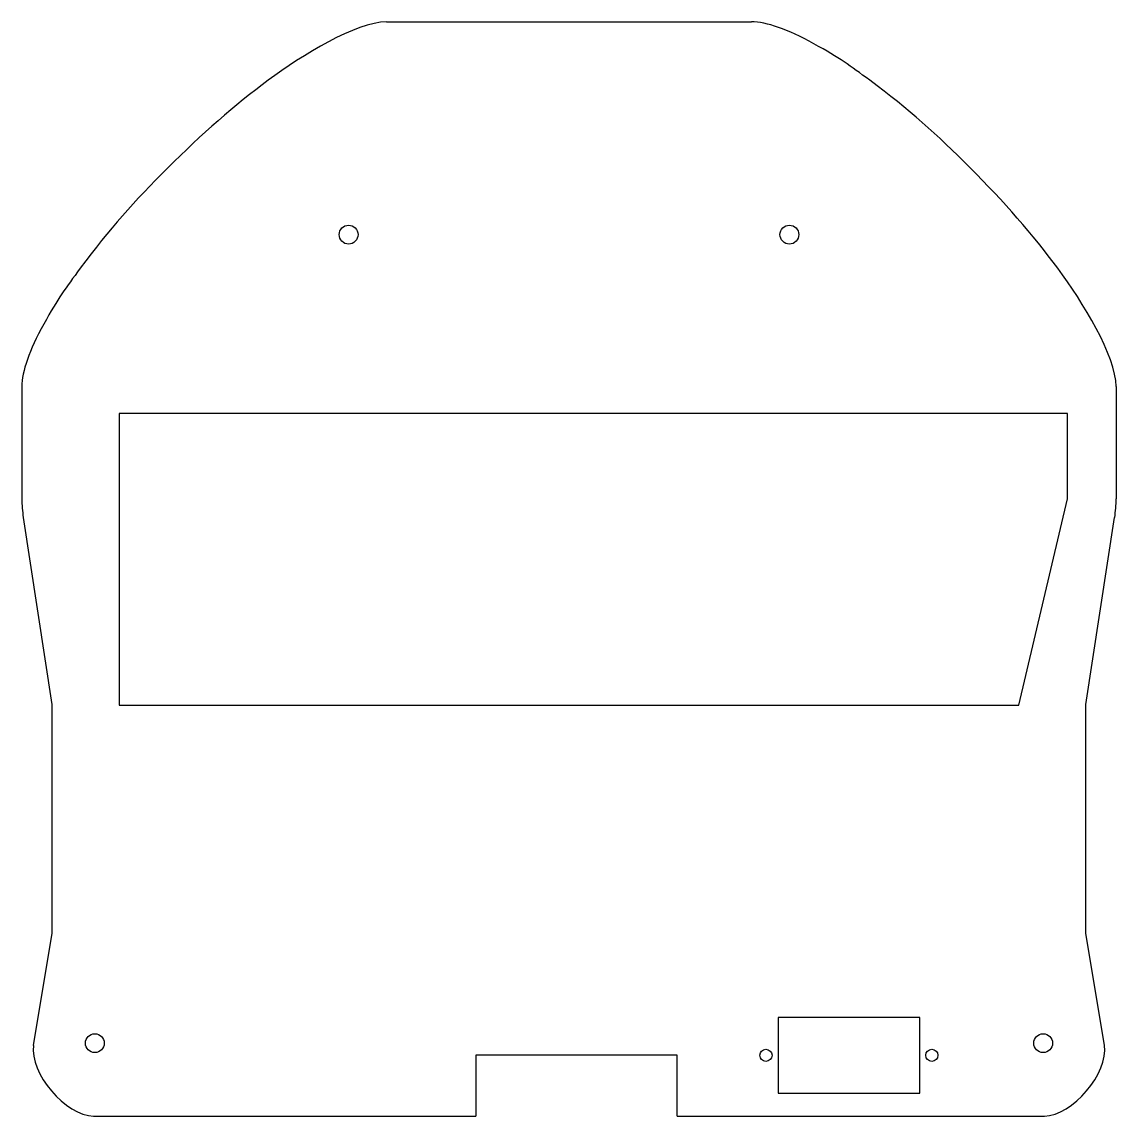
# Model space of a CAD drawing. Header units: millimetres. Extents: x -180 to 0, y 0 to 180.
import ezdxf

# ---------------------------------------------------------------- set-up
doc = ezdxf.new("R2010")
doc.units = ezdxf.units.MM

msp = doc.modelspace()

# ---------------------------------------------------------------- linework, layer by layer
at = {"color": 7, "linetype": 'Continuous', "lineweight": 25}
for p, q in [((-120, 180), (-60, 180)), ((-180, 120), (-180, 101.54)), ((0, 120), (0, 101.54)), ((-164, 115.6), (-164, 67.6)), ((-8, 115.6), (-164, 115.6)), ((-8, 101.54), (-8, 115.6)), ((-16, 67.6), (-8, 101.54)), ((-175, 67.71), (-179.76, 98.48)), ((-5, 67.71), (-0.24, 98.48)), ((-175, 30.11), (-175, 67.71)), ((-164, 67.6), (-16, 67.6)), ((-5, 30.11), (-5, 67.71)), ((-178.07, 11.64), (-175, 30.11)), ((-1.93, 11.64), (-5, 30.11)), ((-32.3, 16.2), (-55.6, 16.2)), ((-55.6, 16.2), (-55.6, 3.8)), ((-32.3, 3.8), (-32.3, 16.2)), ((-105.3, 10), (-105.3, 0)), ((-72.21, 10), (-105.3, 10)), ((-72.21, 0), (-72.21, 10)), ((-55.6, 3.8), (-32.3, 3.8)), ((-168.2, 0), (-105.3, 0)), ((-72.21, 0), (-11.8, 0))]:
    msp.add_line(p, q, dxfattribs=at)
for centre, radius in [((-126.25, 145), 1.55), ((-53.75, 145), 1.55), ((-168, 12), 1.55), ((-12, 12), 1.55), ((-57.6, 10), 1), ((-30.3, 10), 1)]:
    msp.add_circle(centre, radius, dxfattribs=at)
for centre, start, end in [((-160, 101.54), 180, 188.8025), ((-20, 101.54), 351.1975, 0)]:
    msp.add_arc(centre, 20, start, end, dxfattribs=at)
for points in [[(-120, 180), (-125.04, 180), (-133.96, 174.48), (-144.96, 166.33), (-150.47, 161.53), (-161.53, 150.47), (-165.54, 146.02), (-172.83, 136.18), (-174.01, 134.62), (-178.8, 125.95), (-180, 122.52), (-180, 120)], [(0, 120), (0, 125.04), (-5.52, 133.96), (-13.67, 144.96), (-18.47, 150.47), (-29.53, 161.53), (-33.98, 165.54), (-43.82, 172.83), (-45.38, 174.01), (-54.05, 178.8), (-57.48, 180), (-60, 180)]]:
    msp.add_open_spline(points, degree=3, knots=[0, 0, 0, 0, 0.25, 0.25, 0.5, 0.5, 0.75, 0.75, 0.875, 0.875, 1, 1, 1, 1], dxfattribs=at)
for points in [[(-178.07, 11.64), (-178.81, 7.15), (-172.75, 0), (-168.2, 0)], [(-11.8, 0), (-7.25, 0), (-1.19, 7.15), (-1.93, 11.64)]]:
    msp.add_open_spline(points, degree=3, dxfattribs=at)

doc.saveas('drawing.dxf')
